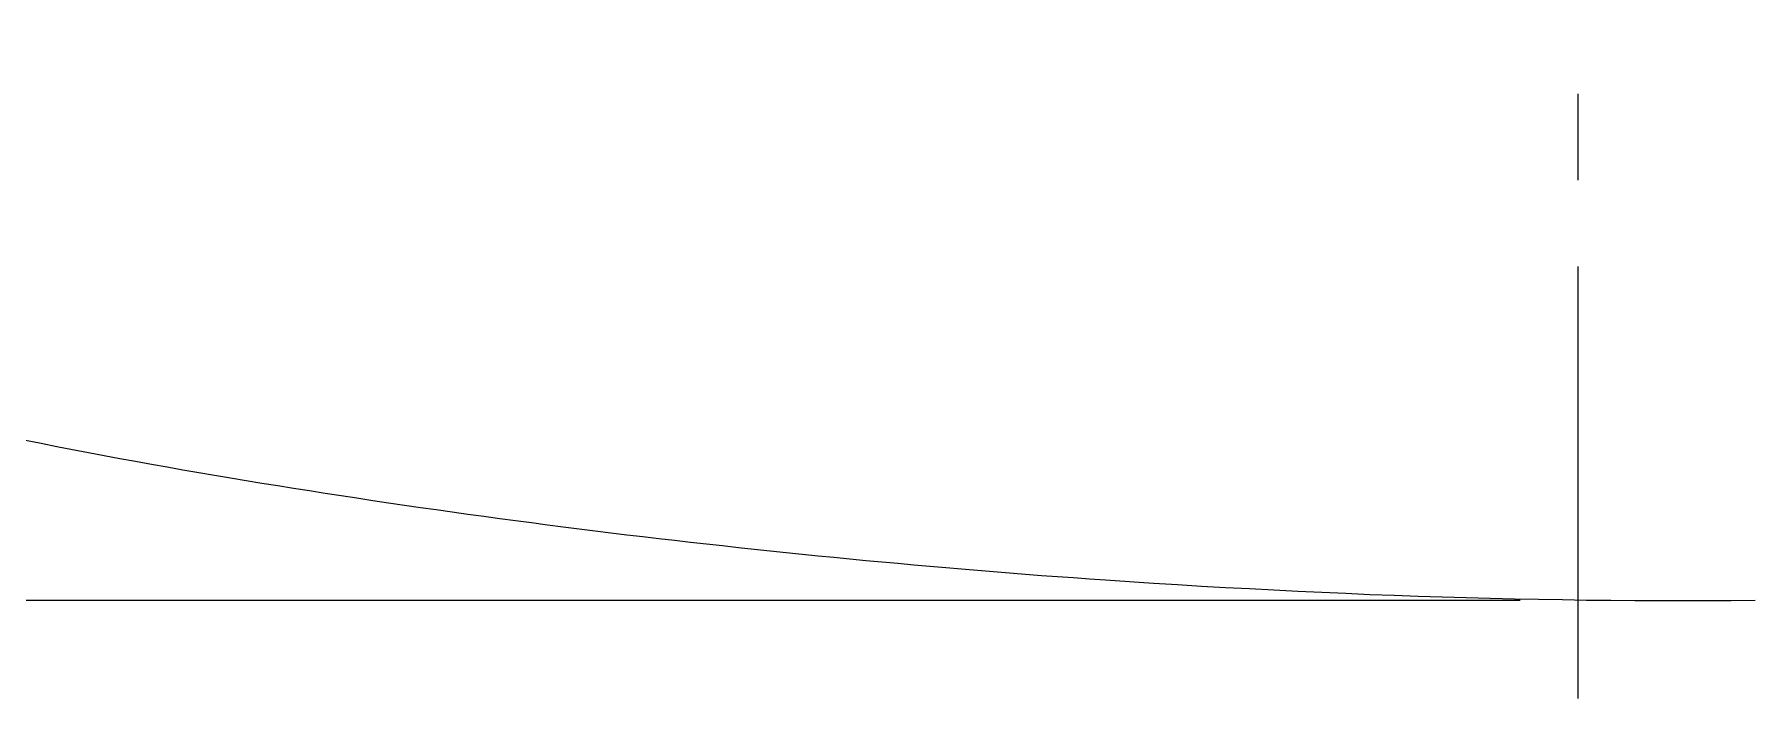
# Model space of a CAD drawing. Extents: x -5208 to -4788, y -2139 to -1842.
# Drawn here: x -5034.38 to -4999.55, y -2106.49 to -2093.04 of the extents above; entities that cross this region are included whole.
import ezdxf

# ---------------------------------------------------------------- set-up
doc = ezdxf.new("R2010")
doc.units = 0
doc.header["$LTSCALE"] = 7
doc.linetypes.add('CENTER', pattern=[2, 1.25, -0.25, 0.25, -0.25])
for name, color, linetype in [('1', 1, 'CENTER'), ('D', 2, 'CONTINUOUS'), ('Trimetric', 7, 'CONTINUOUS')]:
    doc.layers.add(name, color=color, linetype=linetype)

msp = doc.modelspace()

# ---------------------------------------------------------------- linework, layer by layer
at = {"layer": '1'}
msp.add_line((-5003.129, -2106.49), (-5003.129, -2013.196), dxfattribs=at)
at = {"layer": 'D'}
msp.add_line((-5004.303, -2104.5), (-5075.132, -2104.5), dxfattribs=at)
at = {"layer": 'Trimetric', "color": 0, "linetype": 'Continuous', "lineweight": 18}
for points in [[(-5034.559, -2101.257), (-5034.241, -2101.319), (-5033.922, -2101.381), (-5033.604, -2101.443), (-5033.285, -2101.504), (-5032.967, -2101.566), (-5032.648, -2101.624), (-5032.328, -2101.682), (-5032.009, -2101.74), (-5031.69, -2101.797), (-5031.37, -2101.853), (-5031.051, -2101.908), (-5030.731, -2101.964), (-5030.411, -2102.017), (-5030.091, -2102.07), (-5029.771, -2102.123), (-5029.451, -2102.176), (-5029.13, -2102.227), (-5028.81, -2102.277), (-5028.489, -2102.328), (-5028.169, -2102.378), (-5027.848, -2102.426), (-5027.527, -2102.475), (-5027.207, -2102.523), (-5026.886, -2102.57), (-5026.564, -2102.616), (-5026.243, -2102.662), (-5025.922, -2102.708), (-5025.601, -2102.752), (-5025.279, -2102.797), (-5024.958, -2102.841), (-5024.636, -2102.883), (-5024.315, -2102.926), (-5023.993, -2102.968), (-5023.671, -2103.01), (-5023.35, -2103.051), (-5023.028, -2103.091), (-5022.706, -2103.13), (-5022.384, -2103.17), (-5022.061, -2103.208), (-5021.739, -2103.246), (-5021.417, -2103.283), (-5021.095, -2103.32), (-5020.772, -2103.357), (-5020.45, -2103.392), (-5020.127, -2103.428), (-5019.805, -2103.462), (-5019.482, -2103.496), (-5019.16, -2103.53), (-5018.837, -2103.563), (-5018.514, -2103.595), (-5018.191, -2103.627), (-5017.868, -2103.659), (-5017.545, -2103.69), (-5017.222, -2103.72), (-5016.899, -2103.749), (-5016.576, -2103.779), (-5016.253, -2103.808), (-5015.93, -2103.835), (-5015.607, -2103.863), (-5015.283, -2103.89), (-5014.96, -2103.916), (-5014.637, -2103.942), (-5014.313, -2103.968), (-5013.99, -2103.993), (-5013.666, -2104.017), (-5013.343, -2104.04), (-5013.019, -2104.064), (-5012.696, -2104.087)], [(-5012.696, -2104.087), (-5012.21, -2104.118), (-5011.723, -2104.149), (-5011.237, -2104.181), (-5010.75, -2104.211), (-5010.263, -2104.237), (-5009.776, -2104.263), (-5009.29, -2104.289), (-5008.803, -2104.314), (-5008.316, -2104.335), (-5007.829, -2104.357), (-5007.342, -2104.378), (-5006.854, -2104.395), (-5006.367, -2104.412), (-5005.88, -2104.429), (-5005.393, -2104.442), (-5004.905, -2104.455), (-5004.418, -2104.467), (-5003.931, -2104.476), (-5003.443, -2104.485), (-5002.956, -2104.493), (-5002.468, -2104.497), (-5001.981, -2104.502), (-5001.493, -2104.504), (-5001.006, -2104.505), (-5000.518, -2104.504), (-5000.031, -2104.502), (-4999.543, -2104.498)]]:
    msp.add_lwpolyline(points, dxfattribs=at)

doc.saveas('drawing.dxf')
